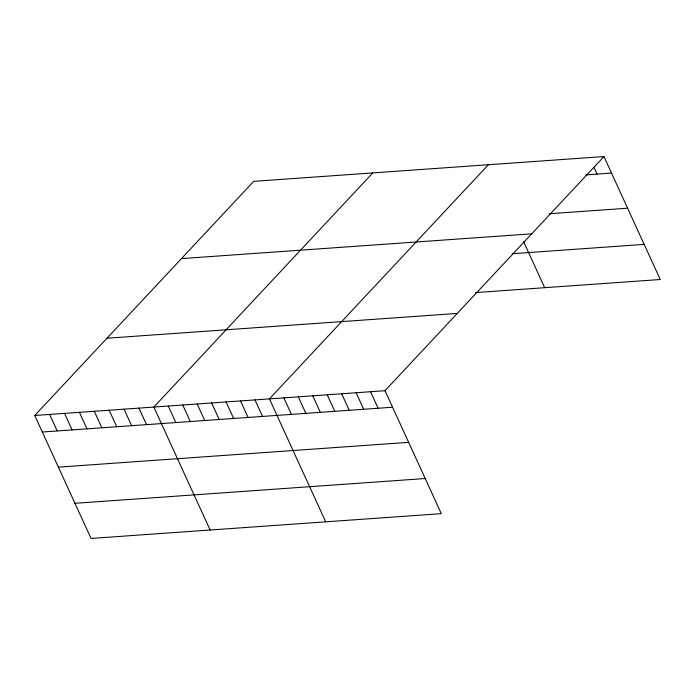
<?xml version="1.0" encoding="UTF-8"?>
<svg xmlns="http://www.w3.org/2000/svg" width="695" height="695" viewBox="0 0 695 695"><rect width="100%" height="100%" fill="white"/><g stroke="black" fill="none" stroke-linecap="round" stroke-linejoin="round"><path stroke-width="1.04" d="M603.955 156.557L385.004 390.703L441.299 513.657L91.045 538.443L34.75 415.488L253.701 181.343L603.955 156.557L660.25 279.512L475.519 292.586M372.789 172.916L153.838 407.062L210.133 530.016M488.376 164.732L269.417 398.887L325.712 521.841M585.72 174.905L611.522 173.081M549.172 213.747L627.602 208.205M181.447 258.61L531.701 233.824M512.076 253.736L644.169 244.388M107.004 338.222L457.258 313.436M34.75 415.488L385.004 390.703M42.317 432.012L392.571 407.227M58.397 467.136L408.651 442.35M74.964 503.319L425.218 478.534M593.956 167.295L597.074 174.097M523.491 241.434L544.663 287.687M370.557 391.728L378.123 408.252M356.109 392.745L363.676 409.268M341.662 393.77L349.22 410.293M327.215 394.795L334.773 411.318M312.767 395.811L320.326 412.335M298.32 396.836L305.878 413.36M283.864 397.861L291.431 414.385M254.969 399.903L262.536 416.427M240.522 400.928L248.089 417.452M226.075 401.953L233.642 418.468M211.627 402.97L219.194 419.493M197.18 403.995L204.747 420.518M182.733 405.02L190.3 421.544M168.286 406.036L175.852 422.56M138.948 408.113L146.515 424.636M124.066 409.173L131.633 425.688M109.176 410.224L116.743 426.747M94.294 411.275L101.861 427.799M79.404 412.326L86.971 428.85M64.522 413.386L72.089 429.901M49.632 414.437L57.199 430.961"/></g></svg>
